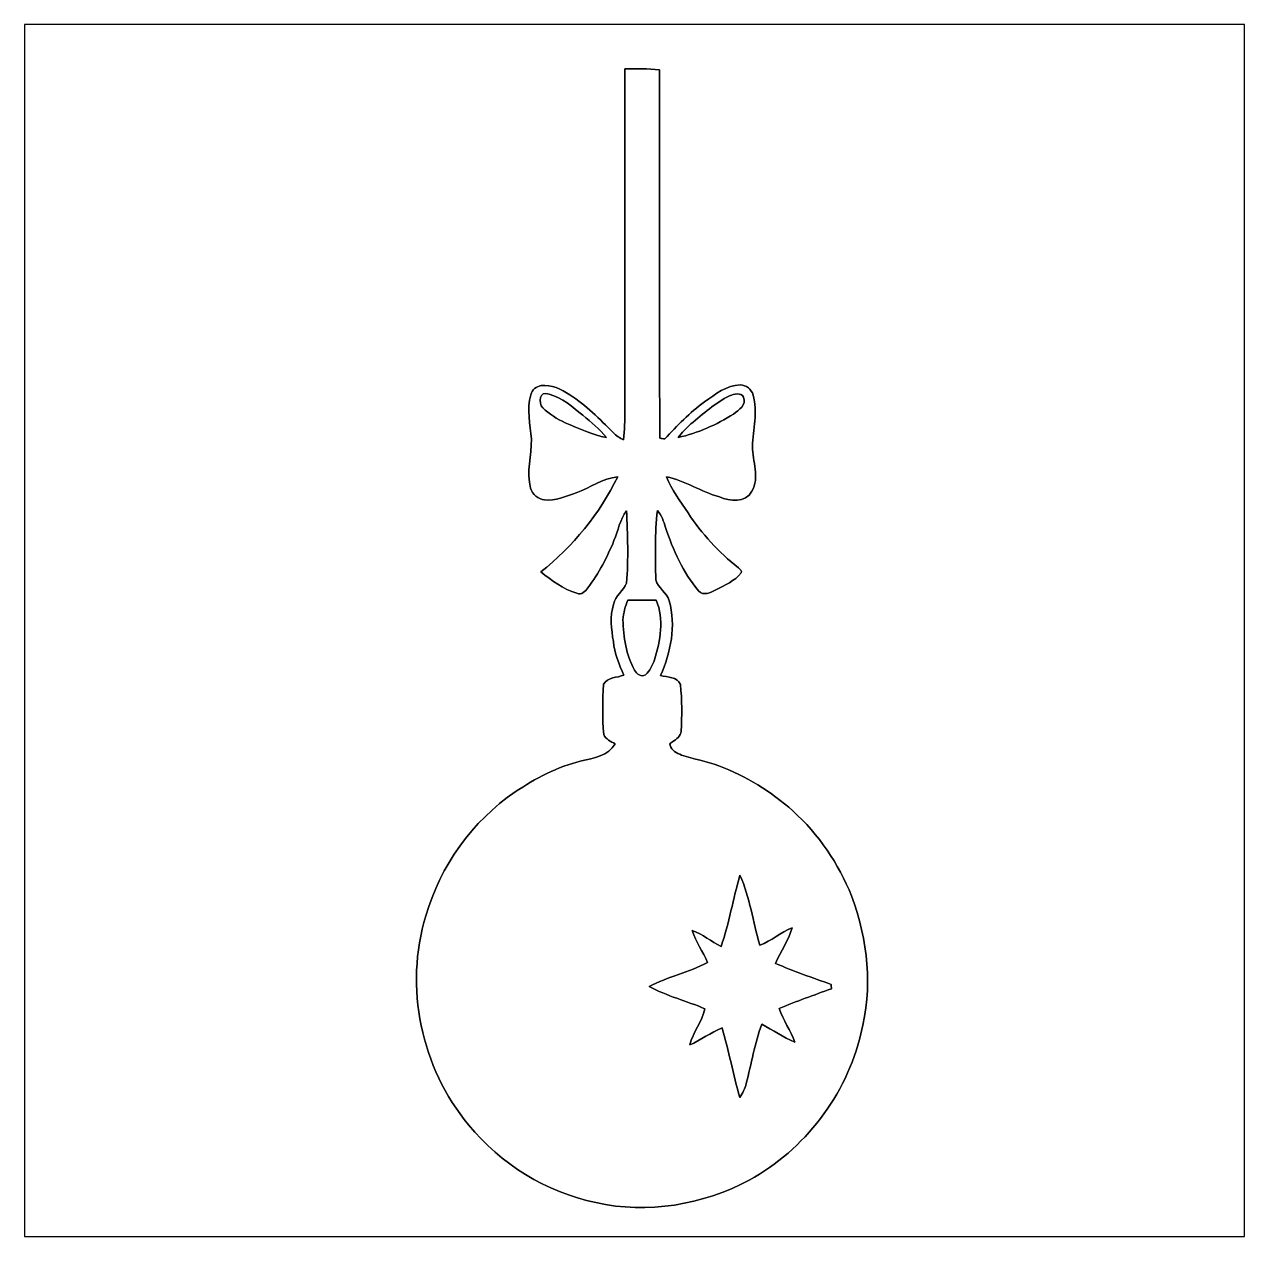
# Model space of a CAD drawing. Header units: centimetres. Extents: x -16.8 to 16.8, y -16.7 to 16.7.
import ezdxf

# ---------------------------------------------------------------- set-up
doc = ezdxf.new("R2010")
doc.units = ezdxf.units.CM
doc.header["$MEASUREMENT"] = 0
doc.layers.add('Layer 1', color=7, linetype='Continuous')

msp = doc.modelspace()

# ---------------------------------------------------------------- linework, layer by layer
at = {"layer": 'Layer 1', "color": 7}
for points, knots in [([(-16.77458, 16.66875), (-16.77458, 16.66875), (16.77458, 16.66875), (16.77458, 16.66875), (16.77458, 16.66875), (16.77458, 16.66875), (16.77458, -16.66875), (16.77458, -16.66875), (16.77458, -16.66875), (16.77458, -16.66875), (-16.77458, -16.66875), (-16.77458, -16.66875), (-16.77458, -16.66875), (-16.77458, -16.66875), (-16.77458, 16.66875), (-16.77458, 16.66875), (-16.77458, 16.66875), (-16.77458, 16.66875), (-16.77458, 16.66875), (-16.77458, 16.66875)], [0, 0, 0, 0, 0.16666667, 0.16666667, 0.16666667, 0.16666667, 0.33333333, 0.33333333, 0.33333333, 0.33333333, 0.5, 0.5, 0.5, 0.5, 0.66666667, 0.66666667, 0.66666667, 0.66666667, 1, 1, 1, 1]), ([(-0.26317, 15.44249), (-0.26599, 12.31159), (-0.26494, 9.18069), (-0.26317, 6.05014), (-0.26317, 6.05014), (-0.26529, 5.77991), (-0.27481, 5.50898), (-0.30163, 5.23981), (-0.30163, 5.23981), (-0.40746, 5.29202), (-0.50518, 5.36011), (-0.58596, 5.44618), (-0.58596, 5.44618), (-0.95885, 5.81731), (-1.33103, 6.19619), (-1.77906, 6.47771), (-1.77906, 6.47771), (-2.00731, 6.63751), (-2.28424, 6.7691), (-2.56963, 6.73347), (-2.56963, 6.73347), (-2.70404, 6.71689), (-2.81481, 6.61353), (-2.85186, 6.48511), (-2.85186, 6.48511), (-2.97321, 6.08401), (-2.86314, 5.66667), (-2.83139, 5.26097), (-2.83139, 5.26097), (-2.82998, 4.81295), (-2.97674, 4.35892), (-2.85574, 3.91372), (-2.85574, 3.91372), (-2.80988, 3.74121), (-2.65042, 3.61456), (-2.47544, 3.59128), (-2.47544, 3.59128), (-2.17346, 3.56764), (-1.88136, 3.67947), (-1.60479, 3.78954), (-1.60479, 3.78954), (-1.2192, 3.92359), (-0.87665, 4.18112), (-0.46249, 4.22734), (-0.46249, 4.22734), (-0.95885, 3.21134), (-1.68875, 2.30928), (-2.57704, 1.60973), (-2.57704, 1.60973), (-2.27753, 1.37407), (-1.95968, 1.137), (-1.58997, 1.02764), (-1.58997, 1.02764), (-1.44815, 0.95673), (-1.35573, 1.08479), (-1.27988, 1.17475), (-1.27988, 1.17475), (-0.98249, 1.57092), (-0.75071, 2.01471), (-0.5648, 2.47297), (-0.5648, 2.47297), (-0.44944, 2.74602), (-0.40252, 3.05611), (-0.21908, 3.2953), (-0.21908, 3.2953), (-0.18909, 2.63278), (-0.16334, 1.96638), (-0.21802, 1.30493), (-0.21802, 1.30493), (-0.30868, 1.09326), (-0.52811, 0.95321), (-0.57468, 0.71896), (-0.57468, 0.71896), (-0.68157, 0.38629), (-0.635, 0.03845), (-0.58138, -0.29845), (-0.58138, -0.29845), (-0.54434, -0.62301), (-0.42651, -0.93098), (-0.29386, -1.22731), (-0.29386, -1.22731), (-0.48401, -1.3014), (-0.7306, -1.27988), (-0.85055, -1.4732), (-0.85055, -1.4732), (-0.88159, -1.93428), (-0.88583, -2.39889), (-0.84455, -2.85962), (-0.84455, -2.85962), (-0.7941, -2.9972), (-0.64417, -3.04871), (-0.52811, -3.11714), (-0.52811, -3.11714), (-0.72073, -3.44593), (-1.12254, -3.50873), (-1.46121, -3.58881), (-1.46121, -3.58881), (-2.1209, -3.74262), (-2.72309, -4.07211), (-3.28542, -4.44041), (-3.28542, -4.44041), (-4.46229, -5.24722), (-5.34564, -6.47594), (-5.73476, -7.8486), (-5.73476, -7.8486), (-6.33977, -9.79805), (-5.86352, -12.02972), (-4.56142, -13.59359), (-4.56142, -13.59359), (-3.68053, -14.67273), (-2.42676, -15.4492), (-1.06116, -15.7353), (-1.06116, -15.7353), (0.35807, -16.05315), (1.87819, -15.79633), (3.1556, -15.11582), (3.1556, -15.11582), (4.67713, -14.27762), (5.82542, -12.78467), (6.22124, -11.09098), (6.22124, -11.09098), (6.56766, -9.8425), (6.4135, -8.49983), (5.96794, -7.29686), (5.96794, -7.29686), (5.60493, -6.41562), (5.06977, -5.59541), (4.35081, -4.96323), (4.35081, -4.96323), (3.76096, -4.42101), (3.06282, -4.00191), (2.31458, -3.71793), (2.31458, -3.71793), (1.97979, -3.59904), (1.62807, -3.53836), (1.29152, -3.42547), (1.29152, -3.42547), (1.16911, -3.3715), (1.01036, -3.30376), (0.97896, -3.15736), (0.97896, -3.15736), (0.95567, -3.10515), (1.01071, -3.08434), (1.04422, -3.05964), (1.04422, -3.05964), (1.149, -2.98909), (1.27353, -2.90971), (1.2827, -2.76966), (1.2827, -2.76966), (1.30104, -2.3428), (1.31304, -1.91135), (1.26153, -1.48731), (1.26153, -1.48731), (1.18145, -1.26788), (0.90311, -1.28164), (0.71614, -1.24143), (0.71614, -1.24143), (0.99871, -0.60008), (1.14653, 0.12735), (0.95709, 0.81703), (0.95709, 0.81703), (0.89464, 1.04669), (0.63817, 1.16099), (0.58773, 1.39312), (0.58773, 1.39312), (0.57079, 2.02777), (0.55421, 2.66771), (0.63006, 3.29918), (0.63006, 3.29918), (0.75106, 3.17112), (0.79657, 2.99791), (0.85478, 2.83633), (0.85478, 2.83633), (1.05375, 2.20909), (1.34091, 1.59985), (1.76071, 1.08973), (1.76071, 1.08973), (1.89124, 0.94262), (2.09762, 1.04281), (2.23908, 1.11407), (2.23908, 1.11407), (2.47826, 1.25236), (2.7559, 1.35608), (2.93017, 1.5815), (2.93017, 1.5815), (2.98132, 1.645), (2.89101, 1.68451), (2.85538, 1.72614), (2.85538, 1.72614), (2.3181, 2.15194), (1.84714, 2.66206), (1.47144, 3.23532), (1.47144, 3.23532), (1.26259, 3.55988), (1.01282, 3.86574), (0.87736, 4.23051), (0.87736, 4.23051), (1.38994, 4.12291), (1.83162, 3.81353), (2.33539, 3.67348), (2.33539, 3.67348), (2.61726, 3.55318), (3.05506, 3.50873), (3.2258, 3.82799), (3.2258, 3.82799), (3.4484, 4.20793), (3.24414, 4.65455), (3.24062, 5.06201), (3.24062, 5.06201), (3.26108, 5.5312), (3.39619, 6.01028), (3.26108, 6.47382), (3.26108, 6.47382), (3.22016, 6.63787), (3.07516, 6.75111), (2.90901, 6.75358), (2.90901, 6.75358), (2.52589, 6.74617), (2.22532, 6.49781), (1.92899, 6.28826), (1.92899, 6.28826), (1.52224, 5.9944), (1.1684, 5.63633), (0.83114, 5.26662), (0.83114, 5.26662), (0.78634, 5.27473), (0.74154, 5.28249), (0.69709, 5.2899), (0.69709, 5.2899), (0.67663, 8.66669), (0.6918, 12.04348), (0.68968, 15.41992), (0.68968, 15.41992), (0.37394, 15.45943), (0.05397, 15.44884), (-0.26317, 15.44249)], [0, 0, 0, 0, 0.01666667, 0.01666667, 0.01666667, 0.01666667, 0.03333333, 0.03333333, 0.03333333, 0.03333333, 0.05, 0.05, 0.05, 0.05, 0.06666667, 0.06666667, 0.06666667, 0.06666667, 0.08333333, 0.08333333, 0.08333333, 0.08333333, 0.1, 0.1, 0.1, 0.1, 0.11666667, 0.11666667, 0.11666667, 0.11666667, 0.13333333, 0.13333333, 0.13333333, 0.13333333, 0.15, 0.15, 0.15, 0.15, 0.16666667, 0.16666667, 0.16666667, 0.16666667, 0.18333333, 0.18333333, 0.18333333, 0.18333333, 0.2, 0.2, 0.2, 0.2, 0.21666667, 0.21666667, 0.21666667, 0.21666667, 0.23333333, 0.23333333, 0.23333333, 0.23333333, 0.25, 0.25, 0.25, 0.25, 0.26666667, 0.26666667, 0.26666667, 0.26666667, 0.28333333, 0.28333333, 0.28333333, 0.28333333, 0.3, 0.3, 0.3, 0.3, 0.31666667, 0.31666667, 0.31666667, 0.31666667, 0.33333333, 0.33333333, 0.33333333, 0.33333333, 0.35, 0.35, 0.35, 0.35, 0.36666667, 0.36666667, 0.36666667, 0.36666667, 0.38333333, 0.38333333, 0.38333333, 0.38333333, 0.4, 0.4, 0.4, 0.4, 0.41666667, 0.41666667, 0.41666667, 0.41666667, 0.43333333, 0.43333333, 0.43333333, 0.43333333, 0.45, 0.45, 0.45, 0.45, 0.46666667, 0.46666667, 0.46666667, 0.46666667, 0.48333333, 0.48333333, 0.48333333, 0.48333333, 0.5, 0.5, 0.5, 0.5, 0.51666667, 0.51666667, 0.51666667, 0.51666667, 0.53333333, 0.53333333, 0.53333333, 0.53333333, 0.55, 0.55, 0.55, 0.55, 0.56666667, 0.56666667, 0.56666667, 0.56666667, 0.58333333, 0.58333333, 0.58333333, 0.58333333, 0.6, 0.6, 0.6, 0.6, 0.61666667, 0.61666667, 0.61666667, 0.61666667, 0.63333333, 0.63333333, 0.63333333, 0.63333333, 0.65, 0.65, 0.65, 0.65, 0.66666667, 0.66666667, 0.66666667, 0.66666667, 0.68333333, 0.68333333, 0.68333333, 0.68333333, 0.7, 0.7, 0.7, 0.7, 0.71666667, 0.71666667, 0.71666667, 0.71666667, 0.73333333, 0.73333333, 0.73333333, 0.73333333, 0.75, 0.75, 0.75, 0.75, 0.76666667, 0.76666667, 0.76666667, 0.76666667, 0.78333333, 0.78333333, 0.78333333, 0.78333333, 0.8, 0.8, 0.8, 0.8, 0.81666667, 0.81666667, 0.81666667, 0.81666667, 0.83333333, 0.83333333, 0.83333333, 0.83333333, 0.85, 0.85, 0.85, 0.85, 0.86666667, 0.86666667, 0.86666667, 0.86666667, 0.88333333, 0.88333333, 0.88333333, 0.88333333, 0.9, 0.9, 0.9, 0.9, 0.91666667, 0.91666667, 0.91666667, 0.91666667, 0.93333333, 0.93333333, 0.93333333, 0.93333333, 0.95, 0.95, 0.95, 0.95, 0.96666667, 0.96666667, 0.96666667, 0.96666667, 1, 1, 1, 1]), ([(-2.52236, 6.11999), (-2.65183, 6.26075), (-2.62043, 6.61), (-2.34738, 6.49923), (-2.34738, 6.49923), (-1.98614, 6.41138), (-1.70639, 6.13869), (-1.41923, 5.91891), (-1.41923, 5.91891), (-1.19521, 5.72311), (-0.9525, 5.54355), (-0.7687, 5.30684), (-0.7687, 5.30684), (-1.16558, 5.38163), (-1.53564, 5.55096), (-1.90183, 5.71465), (-1.90183, 5.71465), (-2.12972, 5.81272), (-2.33821, 5.95489), (-2.52236, 6.11999)], [0, 0, 0, 0, 0.16666667, 0.16666667, 0.16666667, 0.16666667, 0.33333333, 0.33333333, 0.33333333, 0.33333333, 0.5, 0.5, 0.5, 0.5, 0.66666667, 0.66666667, 0.66666667, 0.66666667, 1, 1, 1, 1]), ([(2.6162, 6.45301), (2.73509, 6.49958), (2.93123, 6.56202), (2.99508, 6.41491), (2.99508, 6.41491), (3.08504, 6.20113), (2.86773, 6.06531), (2.72521, 5.95383), (2.72521, 5.95383), (2.25707, 5.65926), (1.74025, 5.42537), (1.19874, 5.30825), (1.19874, 5.30825), (1.30775, 5.43983), (1.42028, 5.5693), (1.55152, 5.67972), (1.55152, 5.67972), (1.88701, 5.96194), (2.21827, 6.26039), (2.6162, 6.45301)], [0, 0, 0, 0, 0.16666667, 0.16666667, 0.16666667, 0.16666667, 0.33333333, 0.33333333, 0.33333333, 0.33333333, 0.5, 0.5, 0.5, 0.5, 0.66666667, 0.66666667, 0.66666667, 0.66666667, 1, 1, 1, 1]), ([(-0.17921, 0.83503), (0.08008, 0.83326), (0.33972, 0.83256), (0.59972, 0.83256), (0.59972, 0.83256), (0.81774, 0.3115), (0.71261, -0.28116), (0.55104, -0.80328), (0.55104, -0.80328), (0.4893, -0.95144), (0.42686, -1.11301), (0.29916, -1.21744), (0.29916, -1.21744), (0.18874, -1.30669), (0.06174, -1.18604), (0.00388, -1.09291), (0.00388, -1.09291), (-0.23036, -0.67098), (-0.30833, -0.18133), (-0.31856, 0.29563), (-0.31856, 0.29563), (-0.30268, 0.48154), (-0.25612, 0.66534), (-0.17921, 0.83503)], [0, 0, 0, 0, 0.14285714, 0.14285714, 0.14285714, 0.14285714, 0.28571429, 0.28571429, 0.28571429, 0.28571429, 0.42857143, 0.42857143, 0.42857143, 0.42857143, 0.57142857, 0.57142857, 0.57142857, 0.57142857, 0.71428571, 0.71428571, 0.71428571, 0.71428571, 1, 1, 1, 1]), ([(2.89913, -6.72853), (3.17112, -7.3406), (3.25649, -8.01299), (3.44417, -8.65258), (3.44417, -8.65258), (3.76696, -8.54357), (4.01743, -8.29134), (4.33811, -8.17845), (4.33811, -8.17845), (4.2291, -8.52346), (4.02237, -8.82615), (3.87703, -9.15599), (3.87703, -9.15599), (4.37797, -9.37189), (4.89479, -9.55428), (5.41091, -9.73208), (5.41091, -9.73208), (5.41126, -9.77194), (5.41196, -9.81251), (5.41267, -9.85308), (5.41267, -9.85308), (4.93289, -10.02524), (4.45276, -10.19916), (3.9818, -10.39354), (3.9818, -10.39354), (4.08834, -10.71845), (4.28978, -11.00102), (4.4069, -11.32134), (4.4069, -11.32134), (4.08658, -11.19223), (3.80506, -10.98691), (3.4992, -10.82992), (3.4992, -10.82992), (3.30059, -11.35592), (3.21557, -11.91648), (3.07234, -12.45835), (3.07234, -12.45835), (3.03565, -12.59558), (2.97321, -12.72505), (2.89384, -12.84252), (2.89384, -12.84252), (2.71745, -12.20858), (2.59115, -11.56194), (2.40665, -10.93047), (2.40665, -10.93047), (2.09303, -11.05076), (1.8288, -11.26878), (1.51871, -11.39719), (1.51871, -11.39719), (1.61149, -11.04618), (1.86055, -10.76078), (1.93816, -10.40342), (1.93816, -10.40342), (1.43051, -10.18963), (0.88865, -10.05134), (0.40146, -9.79205), (0.40146, -9.79205), (0.91581, -9.519), (1.50036, -9.40364), (2.01154, -9.12777), (2.01154, -9.12777), (1.87889, -8.83179), (1.68169, -8.56509), (1.58891, -8.25253), (1.58891, -8.25253), (1.87572, -8.35484), (2.11067, -8.55627), (2.38372, -8.6868), (2.38372, -8.6868), (2.60209, -8.04721), (2.71216, -7.37729), (2.89913, -6.72853)], [0, 0, 0, 0, 0.05263158, 0.05263158, 0.05263158, 0.05263158, 0.10526316, 0.10526316, 0.10526316, 0.10526316, 0.15789474, 0.15789474, 0.15789474, 0.15789474, 0.21052632, 0.21052632, 0.21052632, 0.21052632, 0.26315789, 0.26315789, 0.26315789, 0.26315789, 0.31578947, 0.31578947, 0.31578947, 0.31578947, 0.36842105, 0.36842105, 0.36842105, 0.36842105, 0.42105263, 0.42105263, 0.42105263, 0.42105263, 0.47368421, 0.47368421, 0.47368421, 0.47368421, 0.52631579, 0.52631579, 0.52631579, 0.52631579, 0.57894737, 0.57894737, 0.57894737, 0.57894737, 0.63157895, 0.63157895, 0.63157895, 0.63157895, 0.68421053, 0.68421053, 0.68421053, 0.68421053, 0.73684211, 0.73684211, 0.73684211, 0.73684211, 0.78947368, 0.78947368, 0.78947368, 0.78947368, 0.84210526, 0.84210526, 0.84210526, 0.84210526, 0.89473684, 0.89473684, 0.89473684, 0.89473684, 1, 1, 1, 1])]:
    msp.add_open_spline(points, degree=3, knots=knots, dxfattribs=at)
at = {"layer": 'Layer 1', "color": 250}
for points, knots in [([(-0.26317, 15.44249), (0.05397, 15.44884), (0.37394, 15.45943), (0.68968, 15.41992), (0.68968, 15.41992), (0.6918, 12.04348), (0.67663, 8.66669), (0.69709, 5.2899), (0.69709, 5.2899), (0.74154, 5.28249), (0.78634, 5.27473), (0.83114, 5.26662), (0.83114, 5.26662), (1.1684, 5.63633), (1.52224, 5.9944), (1.92899, 6.28826), (1.92899, 6.28826), (2.22532, 6.49781), (2.52589, 6.74617), (2.90901, 6.75358), (2.90901, 6.75358), (3.07516, 6.75111), (3.22016, 6.63787), (3.26108, 6.47382), (3.26108, 6.47382), (3.39619, 6.01028), (3.26108, 5.5312), (3.24062, 5.06201), (3.24062, 5.06201), (3.24414, 4.65455), (3.4484, 4.20793), (3.2258, 3.82799), (3.2258, 3.82799), (3.05506, 3.50873), (2.61726, 3.55318), (2.33539, 3.67348), (2.33539, 3.67348), (1.83162, 3.81353), (1.38994, 4.12291), (0.87736, 4.23051), (0.87736, 4.23051), (1.01282, 3.86574), (1.26259, 3.55988), (1.47144, 3.23532), (1.47144, 3.23532), (1.84714, 2.66206), (2.3181, 2.15194), (2.85538, 1.72614), (2.85538, 1.72614), (2.89101, 1.68451), (2.98132, 1.645), (2.93017, 1.5815), (2.93017, 1.5815), (2.7559, 1.35608), (2.47826, 1.25236), (2.23908, 1.11407), (2.23908, 1.11407), (2.09762, 1.04281), (1.89124, 0.94262), (1.76071, 1.08973), (1.76071, 1.08973), (1.34091, 1.59985), (1.05375, 2.20909), (0.85478, 2.83633), (0.85478, 2.83633), (0.79657, 2.99791), (0.75106, 3.17112), (0.63006, 3.29918), (0.63006, 3.29918), (0.55421, 2.66771), (0.57079, 2.02777), (0.58773, 1.39312), (0.58773, 1.39312), (0.63817, 1.16099), (0.89464, 1.04669), (0.95709, 0.81703), (0.95709, 0.81703), (1.14653, 0.12735), (0.99871, -0.60008), (0.71614, -1.24143), (0.71614, -1.24143), (0.90311, -1.28164), (1.18145, -1.26788), (1.26153, -1.48731), (1.26153, -1.48731), (1.31304, -1.91135), (1.30104, -2.3428), (1.2827, -2.76966), (1.2827, -2.76966), (1.27353, -2.90971), (1.149, -2.98909), (1.04422, -3.05964), (1.04422, -3.05964), (1.01071, -3.08434), (0.95567, -3.10515), (0.97896, -3.15736), (0.97896, -3.15736), (1.01036, -3.30376), (1.16911, -3.3715), (1.29152, -3.42547), (1.29152, -3.42547), (1.62807, -3.53836), (1.97979, -3.59904), (2.31458, -3.71793), (2.31458, -3.71793), (3.06282, -4.00191), (3.76096, -4.42101), (4.35081, -4.96323), (4.35081, -4.96323), (5.06977, -5.59541), (5.60493, -6.41562), (5.96794, -7.29686), (5.96794, -7.29686), (6.4135, -8.49983), (6.56766, -9.8425), (6.22124, -11.09098), (6.22124, -11.09098), (5.82542, -12.78467), (4.67713, -14.27762), (3.1556, -15.11582), (3.1556, -15.11582), (1.87819, -15.79633), (0.35807, -16.05315), (-1.06116, -15.7353), (-1.06116, -15.7353), (-2.42676, -15.4492), (-3.68053, -14.67273), (-4.56142, -13.59359), (-4.56142, -13.59359), (-5.86352, -12.02972), (-6.33977, -9.79805), (-5.73476, -7.8486), (-5.73476, -7.8486), (-5.34564, -6.47594), (-4.46229, -5.24722), (-3.28542, -4.44041), (-3.28542, -4.44041), (-2.72309, -4.07211), (-2.1209, -3.74262), (-1.46121, -3.58881), (-1.46121, -3.58881), (-1.12254, -3.50873), (-0.72073, -3.44593), (-0.52811, -3.11714), (-0.52811, -3.11714), (-0.64417, -3.04871), (-0.7941, -2.9972), (-0.84455, -2.85962), (-0.84455, -2.85962), (-0.88583, -2.39889), (-0.88159, -1.93428), (-0.85055, -1.4732), (-0.85055, -1.4732), (-0.7306, -1.27988), (-0.48401, -1.3014), (-0.29386, -1.22731), (-0.29386, -1.22731), (-0.42651, -0.93098), (-0.54434, -0.62301), (-0.58138, -0.29845), (-0.58138, -0.29845), (-0.635, 0.03845), (-0.68157, 0.38629), (-0.57468, 0.71896), (-0.57468, 0.71896), (-0.52811, 0.95321), (-0.30868, 1.09326), (-0.21802, 1.30493), (-0.21802, 1.30493), (-0.16334, 1.96638), (-0.18909, 2.63278), (-0.21908, 3.2953), (-0.21908, 3.2953), (-0.40252, 3.05611), (-0.44944, 2.74602), (-0.5648, 2.47297), (-0.5648, 2.47297), (-0.75071, 2.01471), (-0.98249, 1.57092), (-1.27988, 1.17475), (-1.27988, 1.17475), (-1.35573, 1.08479), (-1.44815, 0.95673), (-1.58997, 1.02764), (-1.58997, 1.02764), (-1.95968, 1.137), (-2.27753, 1.37407), (-2.57704, 1.60973), (-2.57704, 1.60973), (-1.68875, 2.30928), (-0.95885, 3.21134), (-0.46249, 4.22734), (-0.46249, 4.22734), (-0.87665, 4.18112), (-1.2192, 3.92359), (-1.60479, 3.78954), (-1.60479, 3.78954), (-1.88136, 3.67947), (-2.17346, 3.56764), (-2.47544, 3.59128), (-2.47544, 3.59128), (-2.65042, 3.61456), (-2.80988, 3.74121), (-2.85574, 3.91372), (-2.85574, 3.91372), (-2.97674, 4.35892), (-2.82998, 4.81295), (-2.83139, 5.26097), (-2.83139, 5.26097), (-2.86314, 5.66667), (-2.97321, 6.08401), (-2.85186, 6.48511), (-2.85186, 6.48511), (-2.81481, 6.61353), (-2.70404, 6.71689), (-2.56963, 6.73347), (-2.56963, 6.73347), (-2.28424, 6.7691), (-2.00731, 6.63751), (-1.77906, 6.47771), (-1.77906, 6.47771), (-1.33103, 6.19619), (-0.95885, 5.81731), (-0.58596, 5.44618), (-0.58596, 5.44618), (-0.50518, 5.36011), (-0.40746, 5.29202), (-0.30163, 5.23981), (-0.30163, 5.23981), (-0.27481, 5.50898), (-0.26529, 5.77991), (-0.26317, 6.05014), (-0.26317, 6.05014), (-0.26494, 9.18069), (-0.26599, 12.31159), (-0.26317, 15.44249), (-0.26317, 15.44249), (-0.26317, 15.44249), (-0.26317, 15.44249), (-0.26317, 15.44249)], [0, 0, 0, 0, 0.01639344, 0.01639344, 0.01639344, 0.01639344, 0.03278689, 0.03278689, 0.03278689, 0.03278689, 0.04918033, 0.04918033, 0.04918033, 0.04918033, 0.06557377, 0.06557377, 0.06557377, 0.06557377, 0.08196721, 0.08196721, 0.08196721, 0.08196721, 0.09836066, 0.09836066, 0.09836066, 0.09836066, 0.1147541, 0.1147541, 0.1147541, 0.1147541, 0.13114754, 0.13114754, 0.13114754, 0.13114754, 0.14754098, 0.14754098, 0.14754098, 0.14754098, 0.16393443, 0.16393443, 0.16393443, 0.16393443, 0.18032787, 0.18032787, 0.18032787, 0.18032787, 0.19672131, 0.19672131, 0.19672131, 0.19672131, 0.21311475, 0.21311475, 0.21311475, 0.21311475, 0.2295082, 0.2295082, 0.2295082, 0.2295082, 0.24590164, 0.24590164, 0.24590164, 0.24590164, 0.26229508, 0.26229508, 0.26229508, 0.26229508, 0.27868852, 0.27868852, 0.27868852, 0.27868852, 0.29508197, 0.29508197, 0.29508197, 0.29508197, 0.31147541, 0.31147541, 0.31147541, 0.31147541, 0.32786885, 0.32786885, 0.32786885, 0.32786885, 0.3442623, 0.3442623, 0.3442623, 0.3442623, 0.36065574, 0.36065574, 0.36065574, 0.36065574, 0.37704918, 0.37704918, 0.37704918, 0.37704918, 0.39344262, 0.39344262, 0.39344262, 0.39344262, 0.40983607, 0.40983607, 0.40983607, 0.40983607, 0.42622951, 0.42622951, 0.42622951, 0.42622951, 0.44262295, 0.44262295, 0.44262295, 0.44262295, 0.45901639, 0.45901639, 0.45901639, 0.45901639, 0.47540984, 0.47540984, 0.47540984, 0.47540984, 0.49180328, 0.49180328, 0.49180328, 0.49180328, 0.50819672, 0.50819672, 0.50819672, 0.50819672, 0.52459016, 0.52459016, 0.52459016, 0.52459016, 0.54098361, 0.54098361, 0.54098361, 0.54098361, 0.55737705, 0.55737705, 0.55737705, 0.55737705, 0.57377049, 0.57377049, 0.57377049, 0.57377049, 0.59016393, 0.59016393, 0.59016393, 0.59016393, 0.60655738, 0.60655738, 0.60655738, 0.60655738, 0.62295082, 0.62295082, 0.62295082, 0.62295082, 0.63934426, 0.63934426, 0.63934426, 0.63934426, 0.6557377, 0.6557377, 0.6557377, 0.6557377, 0.67213115, 0.67213115, 0.67213115, 0.67213115, 0.68852459, 0.68852459, 0.68852459, 0.68852459, 0.70491803, 0.70491803, 0.70491803, 0.70491803, 0.72131148, 0.72131148, 0.72131148, 0.72131148, 0.73770492, 0.73770492, 0.73770492, 0.73770492, 0.75409836, 0.75409836, 0.75409836, 0.75409836, 0.7704918, 0.7704918, 0.7704918, 0.7704918, 0.78688525, 0.78688525, 0.78688525, 0.78688525, 0.80327869, 0.80327869, 0.80327869, 0.80327869, 0.81967213, 0.81967213, 0.81967213, 0.81967213, 0.83606557, 0.83606557, 0.83606557, 0.83606557, 0.85245902, 0.85245902, 0.85245902, 0.85245902, 0.86885246, 0.86885246, 0.86885246, 0.86885246, 0.8852459, 0.8852459, 0.8852459, 0.8852459, 0.90163934, 0.90163934, 0.90163934, 0.90163934, 0.91803279, 0.91803279, 0.91803279, 0.91803279, 0.93442623, 0.93442623, 0.93442623, 0.93442623, 0.95081967, 0.95081967, 0.95081967, 0.95081967, 0.96721311, 0.96721311, 0.96721311, 0.96721311, 1, 1, 1, 1]), ([(-2.52236, 6.11999), (-2.33821, 5.95489), (-2.12972, 5.81272), (-1.90183, 5.71465), (-1.90183, 5.71465), (-1.53564, 5.55096), (-1.16558, 5.38163), (-0.7687, 5.30684), (-0.7687, 5.30684), (-0.9525, 5.54355), (-1.19521, 5.72311), (-1.41923, 5.91891), (-1.41923, 5.91891), (-1.70639, 6.13869), (-1.98614, 6.41138), (-2.34738, 6.49923), (-2.34738, 6.49923), (-2.62043, 6.61), (-2.65183, 6.26075), (-2.52236, 6.11999), (-2.52236, 6.11999), (-2.52236, 6.11999), (-2.52236, 6.11999), (-2.52236, 6.11999)], [0, 0, 0, 0, 0.14285714, 0.14285714, 0.14285714, 0.14285714, 0.28571429, 0.28571429, 0.28571429, 0.28571429, 0.42857143, 0.42857143, 0.42857143, 0.42857143, 0.57142857, 0.57142857, 0.57142857, 0.57142857, 0.71428571, 0.71428571, 0.71428571, 0.71428571, 1, 1, 1, 1]), ([(2.6162, 6.45301), (2.21827, 6.26039), (1.88701, 5.96194), (1.55152, 5.67972), (1.55152, 5.67972), (1.42028, 5.5693), (1.30775, 5.43983), (1.19874, 5.30825), (1.19874, 5.30825), (1.74025, 5.42537), (2.25707, 5.65926), (2.72521, 5.95383), (2.72521, 5.95383), (2.86773, 6.06531), (3.08504, 6.20113), (2.99508, 6.41491), (2.99508, 6.41491), (2.93123, 6.56202), (2.73509, 6.49958), (2.6162, 6.45301), (2.6162, 6.45301), (2.6162, 6.45301), (2.6162, 6.45301), (2.6162, 6.45301)], [0, 0, 0, 0, 0.14285714, 0.14285714, 0.14285714, 0.14285714, 0.28571429, 0.28571429, 0.28571429, 0.28571429, 0.42857143, 0.42857143, 0.42857143, 0.42857143, 0.57142857, 0.57142857, 0.57142857, 0.57142857, 0.71428571, 0.71428571, 0.71428571, 0.71428571, 1, 1, 1, 1]), ([(-0.17921, 0.83503), (-0.25612, 0.66534), (-0.30268, 0.48154), (-0.31856, 0.29563), (-0.31856, 0.29563), (-0.30833, -0.18133), (-0.23036, -0.67098), (0.00388, -1.09291), (0.00388, -1.09291), (0.06174, -1.18604), (0.18874, -1.30669), (0.29916, -1.21744), (0.29916, -1.21744), (0.42686, -1.11301), (0.4893, -0.95144), (0.55104, -0.80328), (0.55104, -0.80328), (0.71261, -0.28116), (0.81774, 0.3115), (0.59972, 0.83256), (0.59972, 0.83256), (0.33972, 0.83256), (0.08008, 0.83326), (-0.17921, 0.83503), (-0.17921, 0.83503), (-0.17921, 0.83503), (-0.17921, 0.83503), (-0.17921, 0.83503)], [0, 0, 0, 0, 0.125, 0.125, 0.125, 0.125, 0.25, 0.25, 0.25, 0.25, 0.375, 0.375, 0.375, 0.375, 0.5, 0.5, 0.5, 0.5, 0.625, 0.625, 0.625, 0.625, 0.75, 0.75, 0.75, 0.75, 1, 1, 1, 1]), ([(2.89913, -6.72853), (2.71216, -7.37729), (2.60209, -8.04721), (2.38372, -8.6868), (2.38372, -8.6868), (2.11067, -8.55627), (1.87572, -8.35484), (1.58891, -8.25253), (1.58891, -8.25253), (1.68169, -8.56509), (1.87889, -8.83179), (2.01154, -9.12777), (2.01154, -9.12777), (1.50036, -9.40364), (0.91581, -9.519), (0.40146, -9.79205), (0.40146, -9.79205), (0.88865, -10.05134), (1.43051, -10.18963), (1.93816, -10.40342), (1.93816, -10.40342), (1.86055, -10.76078), (1.61149, -11.04618), (1.51871, -11.39719), (1.51871, -11.39719), (1.8288, -11.26878), (2.09303, -11.05076), (2.40665, -10.93047), (2.40665, -10.93047), (2.59115, -11.56194), (2.71745, -12.20858), (2.89384, -12.84252), (2.89384, -12.84252), (2.97321, -12.72505), (3.03565, -12.59558), (3.07234, -12.45835), (3.07234, -12.45835), (3.21557, -11.91648), (3.30059, -11.35592), (3.4992, -10.82992), (3.4992, -10.82992), (3.80506, -10.98691), (4.08658, -11.19223), (4.4069, -11.32134), (4.4069, -11.32134), (4.28978, -11.00102), (4.08834, -10.71845), (3.9818, -10.39354), (3.9818, -10.39354), (4.45276, -10.19916), (4.93289, -10.02524), (5.41267, -9.85308), (5.41267, -9.85308), (5.41196, -9.81251), (5.41126, -9.77194), (5.41091, -9.73208), (5.41091, -9.73208), (4.89479, -9.55428), (4.37797, -9.37189), (3.87703, -9.15599), (3.87703, -9.15599), (4.02237, -8.82615), (4.2291, -8.52346), (4.33811, -8.17845), (4.33811, -8.17845), (4.01743, -8.29134), (3.76696, -8.54357), (3.44417, -8.65258), (3.44417, -8.65258), (3.25649, -8.01299), (3.17112, -7.3406), (2.89913, -6.72853)], [0, 0, 0, 0, 0.05263158, 0.05263158, 0.05263158, 0.05263158, 0.10526316, 0.10526316, 0.10526316, 0.10526316, 0.15789474, 0.15789474, 0.15789474, 0.15789474, 0.21052632, 0.21052632, 0.21052632, 0.21052632, 0.26315789, 0.26315789, 0.26315789, 0.26315789, 0.31578947, 0.31578947, 0.31578947, 0.31578947, 0.36842105, 0.36842105, 0.36842105, 0.36842105, 0.42105263, 0.42105263, 0.42105263, 0.42105263, 0.47368421, 0.47368421, 0.47368421, 0.47368421, 0.52631579, 0.52631579, 0.52631579, 0.52631579, 0.57894737, 0.57894737, 0.57894737, 0.57894737, 0.63157895, 0.63157895, 0.63157895, 0.63157895, 0.68421053, 0.68421053, 0.68421053, 0.68421053, 0.73684211, 0.73684211, 0.73684211, 0.73684211, 0.78947368, 0.78947368, 0.78947368, 0.78947368, 0.84210526, 0.84210526, 0.84210526, 0.84210526, 0.89473684, 0.89473684, 0.89473684, 0.89473684, 1, 1, 1, 1])]:
    msp.add_open_spline(points, degree=3, knots=knots, dxfattribs=at)

doc.saveas('drawing.dxf')
